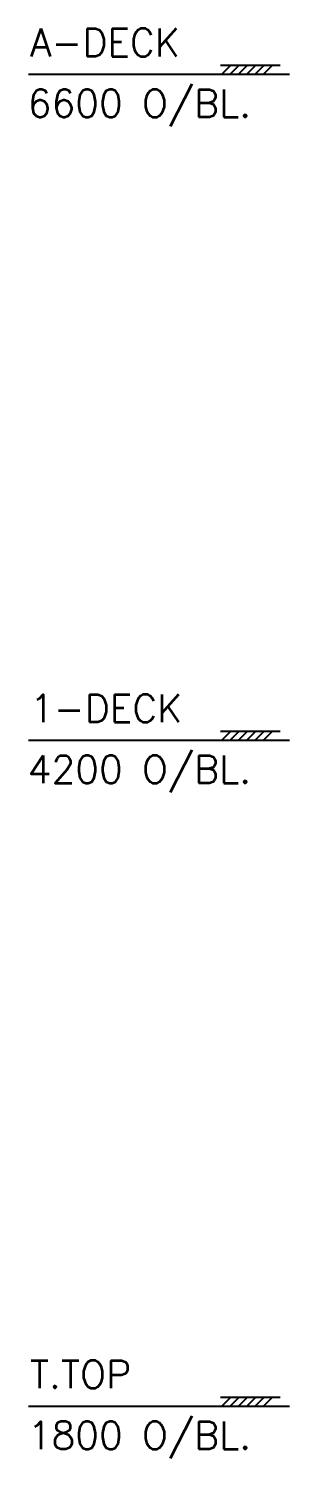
# Model space of a CAD drawing. Extents: x 53504 to 217282, y 25397 to 142583.
# Drawn here: x 183002 to 183942, y 117814 to 122967 of the extents above; entities that cross this region are included whole.
import ezdxf

# ---------------------------------------------------------------- set-up
doc = ezdxf.new("R2010")
doc.units = 0
doc.header["$LTSCALE"] = 250
for name, color, linetype in [('S0CO1', 1, 'CONTINUOUS'), ('S0DIM', 2, 'CONTINUOUS'), ('S0TX2', 2, 'CONTINUOUS')]:
    doc.layers.add(name, color=color, linetype=linetype)
doc.styles.add('ROMANS', font='romans', dxfattribs={"height": 100})

# ---------------------------------------------------------------- blocks, each defined once
blk = doc.blocks.new('ST10011')
at = {"layer": 'S0CO1'}
for p, q in [((4.24, 0.65), (-0.08, 0.65)), ((0, 0), (0.65, 0.65)), ((0.6, 0), (1.25, 0.65)), ((1.2, 0), (1.85, 0.65)), ((1.8, 0), (2.45, 0.65)), ((2.4, 0), (3.05, 0.65)), ((3, 0), (3.65, 0.65))]:
    blk.add_line(p, q, dxfattribs=at)

msp = doc.modelspace()

# ---------------------------------------------------------------- linework, layer by layer
at = {"layer": 'S0DIM', "color": 0}
for points in [[(183942.422, 122801.09), (183001.645, 122801.09)], [(183942.423, 120401.09), (183001.645, 120401.09)], [(183942.423, 118001.09), (183001.645, 118001.09)]]:
    msp.add_lwpolyline(points, dxfattribs=at)

# ---------------------------------------------------------------- block references
at = {"layer": 'S0DIM', "color": 0, "xscale": 50, "yscale": 50, "zscale": 50}
for p in [(183697.244, 122801.09), (183697.244, 120401.09), (183697.244, 118001.09)]:
    msp.add_blockref('ST10011', p, dxfattribs=at)

# ---------------------------------------------------------------- texts
at = {"layer": 'S0TX2', "color": 0, "style": 'ROMANS'}
for s, p in [('A-DECK', (183007.092, 122866.806)), ('6600 O/BL.', (182998.539, 122647.335)), ('1-DECK', (183007.092, 120466.806)), ('4200 O/BL.', (182998.539, 120247.335)), ('T.TOP', (183007.092, 118066.806)), ('1800 O/BL.', (182998.539, 117847.335))]:
    msp.add_text(s, height=100, dxfattribs=at).set_placement(p)

doc.saveas('drawing.dxf')
